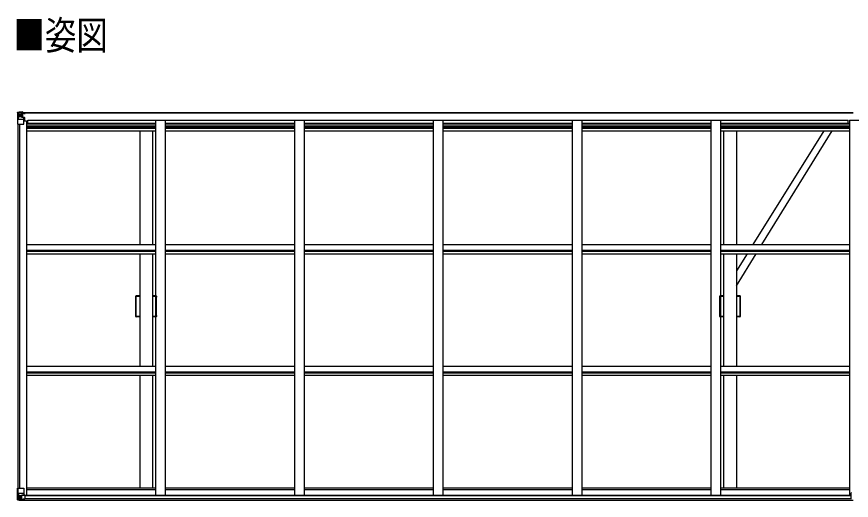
# Model space of a CAD drawing. Units: millimetres, scale not verified. Extents: x -12615 to 12615, y -8910 to 8910.
# Drawn here: x -6668 to -2363, y 1024 to 3519 of the extents above; entities that cross this region are included whole.
import ezdxf
from ezdxf.enums import TextEntityAlignment as Align

# ---------------------------------------------------------------- set-up
doc = ezdxf.new("R2010")
doc.units = ezdxf.units.MM
doc.header["$LTSCALE"] = 40
for name, color, linetype in [('0-2_USER1', 3, 'Continuous'), ('0-3_YKK_11E', 7, 'Continuous'), ('0-5_YKK_13', 4, 'Continuous'), ('0-6_YKK_A1', 4, 'Continuous')]:
    doc.layers.add(name, color=color, linetype=linetype)
doc.styles.add('ＭＳ ゴシック', font='')
doc.styles.get('ＭＳ ゴシック').set_extended_font_data('MS Gothic')

msp = doc.modelspace()

# ---------------------------------------------------------------- linework, layer by layer
at = {"layer": '0-3_YKK_11E'}
for p, q in [((-6051.94, 2080.09), (-6033.94, 2080.09)), ((-6048.74, 2077.89), (-6033.94, 2077.89)), ((-5967.94, 2080.09), (-5949.94, 2080.09)), ((-5967.94, 2077.89), (-5953.14, 2077.89)), ((-3039.94, 2080.09), (-3021.94, 2080.09)), ((-3036.74, 2077.89), (-3021.94, 2077.89)), ((-2955.94, 2080.09), (-2937.94, 2080.09)), ((-2955.94, 2077.89), (-2941.14, 2077.89)), ((-6033.94, 1970.09), (-6051.94, 1970.09)), ((-6033.94, 1972.29), (-6048.74, 1972.29)), ((-5953.14, 1972.29), (-5967.94, 1972.29)), ((-5949.94, 1970.09), (-5967.94, 1970.09)), ((-3021.94, 1970.09), (-3039.94, 1970.09)), ((-3021.94, 1972.29), (-3036.74, 1972.29)), ((-2941.14, 1972.29), (-2955.94, 1972.29)), ((-2937.94, 1970.09), (-2955.94, 1970.09))]:
    msp.add_line(p, q, dxfattribs=at)
for points in [[(-6051.24, 1974.79), (-6051.24, 1984.29), (-6051.34, 1984.52), (-6051.44, 1984.74), (-6051.44, 2000.45), (-6051.34, 2000.67), (-6051.24, 2000.89), (-6051.24, 2001.29), (-6051.34, 2001.52), (-6051.44, 2001.74), (-6051.44, 2024.45), (-6051.34, 2024.67), (-6051.24, 2024.89), (-6051.24, 2025.29), (-6051.34, 2025.52), (-6051.44, 2025.74), (-6051.44, 2048.45), (-6051.34, 2048.67), (-6051.24, 2048.89), (-6051.24, 2049.29), (-6051.34, 2049.52), (-6051.44, 2049.74), (-6051.44, 2065.45), (-6051.34, 2065.67), (-6051.24, 2065.89), (-6051.24, 2075.39)], [(-5950.64, 2075.39), (-5950.64, 2065.89), (-5950.54, 2065.67), (-5950.44, 2065.45), (-5950.44, 2049.74), (-5950.54, 2049.52), (-5950.64, 2049.29), (-5950.64, 2048.89), (-5950.54, 2048.67), (-5950.44, 2048.45), (-5950.44, 2025.74), (-5950.54, 2025.52), (-5950.64, 2025.29), (-5950.64, 2024.89), (-5950.54, 2024.67), (-5950.44, 2024.45), (-5950.44, 2001.74), (-5950.54, 2001.52), (-5950.64, 2001.29), (-5950.64, 2000.89), (-5950.54, 2000.67), (-5950.44, 2000.45), (-5950.44, 1984.74), (-5950.54, 1984.52), (-5950.64, 1984.29), (-5950.64, 1974.79)], [(-3039.24, 1974.79), (-3039.24, 1984.29), (-3039.34, 1984.52), (-3039.44, 1984.74), (-3039.44, 2000.45), (-3039.34, 2000.67), (-3039.24, 2000.89), (-3039.24, 2001.29), (-3039.34, 2001.52), (-3039.44, 2001.74), (-3039.44, 2024.45), (-3039.34, 2024.67), (-3039.24, 2024.89), (-3039.24, 2025.29), (-3039.34, 2025.52), (-3039.44, 2025.74), (-3039.44, 2048.45), (-3039.34, 2048.67), (-3039.24, 2048.89), (-3039.24, 2049.29), (-3039.34, 2049.52), (-3039.44, 2049.74), (-3039.44, 2065.45), (-3039.34, 2065.67), (-3039.24, 2065.89), (-3039.24, 2075.39)], [(-2938.64, 2075.39), (-2938.64, 2065.89), (-2938.54, 2065.67), (-2938.44, 2065.45), (-2938.44, 2049.74), (-2938.54, 2049.52), (-2938.64, 2049.29), (-2938.64, 2048.89), (-2938.54, 2048.67), (-2938.44, 2048.45), (-2938.44, 2025.74), (-2938.54, 2025.52), (-2938.64, 2025.29), (-2938.64, 2024.89), (-2938.54, 2024.67), (-2938.44, 2024.45), (-2938.44, 2001.74), (-2938.54, 2001.52), (-2938.64, 2001.29), (-2938.64, 2000.89), (-2938.54, 2000.67), (-2938.44, 2000.45), (-2938.44, 1984.74), (-2938.54, 1984.52), (-2938.64, 1984.29), (-2938.64, 1974.79)]]:
    msp.add_lwpolyline(points, dxfattribs=at)
for centre, radius, start, end in [((-6051.94, 2078.09), 2, 90, 181.08102), ((-8860.69, 2025.09), 2807.25, 358.91898, 1.08102), ((-6048.74, 2075.39), 2.5, 90, 180), ((-5953.14, 2075.39), 2.5, 0, 90), ((-5949.94, 2078.09), 2, 358.91898, 90), ((-3141.19, 2025.09), 2807.25, 178.91898, 181.08102), ((-3039.94, 2078.09), 2, 90, 181.08102), ((-5848.69, 2025.09), 2807.25, 358.91898, 1.08102), ((-3036.74, 2075.39), 2.5, 90, 180), ((-2941.14, 2075.39), 2.5, 0, 90), ((-2937.94, 2078.09), 2, 358.91898, 90), ((-129.19, 2025.09), 2807.25, 178.91898, 181.08102), ((-6051.94, 1972.09), 2, 178.91898, 270), ((-6048.74, 1974.79), 2.5, 180, 270), ((-5953.14, 1974.79), 2.5, 270, 0), ((-5949.94, 1972.09), 2, 270, 1.08102), ((-3039.94, 1972.09), 2, 178.91898, 270), ((-3036.74, 1974.79), 2.5, 180, 270), ((-2941.14, 1974.79), 2.5, 270, 0), ((-2937.94, 1972.09), 2, 270, 1.08102)]:
    msp.add_arc(centre, radius, start, end, dxfattribs=at)
at = {"layer": '0-5_YKK_13'}
for p, q in [((-6664.94, 3024.84), (-6664.94, 3024.8)), ((-6664, 3025.84), (-6664, 3025.84)), ((-6664, 3025.8), (-6664, 3025.83)), ((-6655.03, 3026.23), (-6662.96, 3025.75)), ((-6662.1, 3024.78), (-6662.1, 3024.71)), ((-6662.1, 2964.13), (-6662.1, 3024.71)), ((-6658.13, 3021.34), (-6660.86, 3025.01)), ((-6657.27, 3017.83), (-6654.94, 3017.89)), ((-6657.27, 3004.36), (-6657.27, 3017.83)), ((-6642.94, 3027.01), (-6654.94, 3026.23)), ((-6654.94, 3017.89), (-6642.94, 3017.89)), ((-6643.94, 3017.89), (-6642.94, 3017.89)), ((-6636.44, 3027.53), (-6642.94, 3027.13)), ((-6642.94, 3001.03), (-6642.94, 3027.13)), ((-6642.94, 3026.24), (-6636.44, 3026.64)), ((-6641.44, 3021.42), (-6642.94, 3021.42)), ((-6641.44, 3017.89), (-6642.94, 3017.89)), ((-6636.44, 3025.72), (-6641.44, 3025.63)), ((-6640.94, 3021.06), (-6641.44, 3021.06)), ((-6637.44, 3016.13), (-6641.44, 3016.13)), ((-6641.33, 3019.76), (-6637.44, 3019.76)), ((-6640.95, 3019.97), (-6640.95, 3020.13)), ((-6640.95, 3020.13), (-6640.94, 3020.13)), ((-6640.94, 3022.09), (-6640.94, 3020.13)), ((-6632.94, 3022.09), (-6640.94, 3022.09)), ((-6632.94, 3022.06), (-6640.94, 3022.06)), ((-6630.94, 3020.22), (-6640.94, 3020.13)), ((-6637.44, 3000.03), (-6637.44, 3019.99)), ((-6636.44, 3026.64), (-6636.44, 3027.53)), ((-6636.44, 3026.13), (-6636.44, 3026.64)), ((-6636.44, 3026.13), (-6636.44, 3025.72)), ((-6636.44, 3025.72), (-6636.44, 3024.9)), ((-6631.44, 3025.33), (-6631.44, 3024.9)), ((-6631.14, 3025.33), (-6631.44, 3025.33)), ((-6631.14, 3025.33), (-6629.45, 3024.9)), ((-6630.94, 3021.83), (-6625.94, 3021.83)), ((-6630.94, 3020.22), (-6630.94, 3021.83)), ((-6625.94, 3022.75), (-6625.94, 3021.83)), ((-6625.94, 3021.83), (-6624.94, 3021.83)), ((-6624.94, 3021.83), (-6624.94, 3022.75)), ((-6624.94, 3021.83), (-6624.94, 3020.26)), ((-6624.94, 3020.15), (-6624.94, 3020.26)), ((-6661.55, 2991.01), (-6657.41, 3003.1)), ((-6661.55, 2991.01), (-6654.94, 2990.8)), ((-6654.94, 3004.33), (-6657.27, 3004.36)), ((-6654.94, 3004.33), (-6642.94, 3004.33)), ((-6654.94, 3004.33), (-6654.94, 3004.33)), ((-6654.94, 2990.8), (-6630.94, 2990.8)), ((-6649.46, 3010.69), (-6649.46, 3009.73)), ((-6641.44, 3004.33), (-6642.94, 3004.33)), ((-6642.11, 3000.77), (-6631.77, 2999.12)), ((-6642.11, 3000.14), (-6642.11, 3000.77)), ((-6631.77, 2998.49), (-6642.11, 3000.14)), ((-6637.44, 3007.93), (-6641.44, 3007.93)), ((-6631.77, 2999.12), (-6631.77, 2998.49)), ((-6631.49, 2999.04), (-6627.44, 2999.01)), ((-6630.94, 2965.13), (-6630.94, 2998.23)), ((-6626.44, 2987.13), (-6630.94, 2987.13)), ((-6626.44, 2999), (-6627.44, 2999.01)), ((-6627.44, 2997.27), (-6626.44, 2997.28)), ((-6626.44, 2982.78), (-6626.44, 2999)), ((-6662.1, 2964.13), (-6631.94, 2964.13)), ((-2504.7, 2930.49), (-2871.63, 2343.69)), ((-2824.4, 2343.69), (-2462.42, 2930.49)), ((-2901.2, 2296.4), (-2955.94, 2208.86)), ((-2955.94, 2130.45), (-2853.57, 2296.4)), ((-6664.94, 1087.72), (-6631.94, 1087.72)), ((-6664.94, 1027.01), (-6664.94, 1087.72)), ((-6662.1, 1087.72), (-6662.1, 1027.14)), ((-6630.94, 1086.72), (-6630.94, 1053.62)), ((-6661.55, 1060.84), (-6654.94, 1061.05)), ((-6661.55, 1060.84), (-6657.41, 1048.75)), ((-6654.94, 1047.52), (-6657.27, 1047.49)), ((-6657.27, 1047.49), (-6657.27, 1034.02)), ((-6657.27, 1034.02), (-6654.94, 1033.96)), ((-6654.94, 1061.05), (-6630.94, 1061.05)), ((-6654.94, 1047.52), (-6654.94, 1047.52)), ((-6642.94, 1047.52), (-6654.94, 1047.52)), ((-6654.94, 1033.96), (-6642.94, 1033.96)), ((-6650.42, 1041.16), (-6650.42, 1042.12)), ((-6642.94, 1051.51), (-6636.44, 1051.51)), ((-6642.94, 1051.51), (-6642.94, 1024.72)), ((-6631.77, 1053.36), (-6642.11, 1051.71)), ((-6642.11, 1051.71), (-6642.11, 1051.51)), ((-6639.42, 1051.51), (-6631.77, 1052.73)), ((-6636.44, 1051.51), (-6627.44, 1051.47)), ((-6631.77, 1052.73), (-6631.77, 1053.36)), ((-6626.44, 1050.56), (-6626.44, 1030.41)), ((-2363.44, 1029.79), (-2363.44, 1062.11)), ((-6664, 1026.05), (-6664, 1026.01)), ((-6655.03, 1025.62), (-6662.95, 1026.1)), ((-6662.09, 1027.07), (-6662.1, 1027.14)), ((-6658.13, 1030.51), (-6660.86, 1026.84)), ((-6642.94, 1024.84), (-6654.94, 1025.62)), ((-6636.44, 1024.32), (-6636.44, 1030.27)), ((-6627.44, 1029.7), (-6636.44, 1029.64)), ((-2363.44, 1029.79), (-2363.44, 1029.75))]:
    msp.add_line(p, q, dxfattribs=at)
for points in [[(-6664.94, 3024.8), (-6664.94, 2964.13), (-6662.1, 2964.13)], [(-6664, 3025.84), (-6654.94, 3026.39), (-6642.94, 3027.13)], [(-6650.42, 3013.57), (-6650.42, 3014.53), (-6649.46, 3014.53), (-6649.46, 3013.57)], [(-6636.44, 3026.13), (-6641.44, 3026.13), (-6641.44, 3000.67)], [(-6625.94, 3020.1), (-6640.94, 3019.97), (-6640.95, 3019.97)], [(-6640.94, 3021.06), (-6632.94, 3021.06), (-6632.94, 3022.75)], [(-6630.94, 3020.22), (-6630.94, 3020.21), (-6624.94, 3020.26)], [(-6651.38, 3011.65), (-6652.34, 3011.65), (-6652.34, 3012.61), (-6651.38, 3012.61)], [(-6649.46, 3009.73), (-6650.42, 3009.73), (-6650.42, 3010.69)], [(-6648.5, 3012.61), (-6647.54, 3012.61), (-6647.54, 3011.65), (-6648.5, 3011.65)], [(-6627.44, 2999.01), (-6627.44, 2997.27), (-6630.94, 2997.25)], [(-6651.38, 1039.24), (-6652.34, 1039.24), (-6652.34, 1040.2), (-6651.38, 1040.2)], [(-6650.42, 1042.12), (-6649.46, 1042.12), (-6649.46, 1041.16)], [(-6649.46, 1038.28), (-6649.46, 1037.32), (-6650.42, 1037.32), (-6650.42, 1038.28)], [(-6648.5, 1040.2), (-6647.54, 1040.2), (-6647.54, 1039.24), (-6648.5, 1039.24)], [(-6664, 1026.01), (-6654.94, 1025.46), (-6636.44, 1024.32)], [(-6626.44, 1030.41), (-6626.45, 1030.3), (-6636.44, 1030.27)]]:
    msp.add_lwpolyline(points, dxfattribs=at)
for centre in [(-6649.94, 3012.13), (-6649.94, 1039.72)]:
    msp.add_circle(centre, 5.3, dxfattribs=at)
for centre, radius, start, end in [((-6663.94, 3024.84), 0.999, 93.4424, 179.95083), ((-6663.94, 3024.84), 1, 93.50017, 180.00079), ((-6663.94, 3024.8), 0.999, 93.4424, 179.95083), ((-6662.79, 3038.45), 12.7, 269.24466, 275.10311), ((-6660.81, 3024.84), 1.28, 131.17831, 182.45895), ((-6651.38, 3013.57), 0.96, 270, 0), ((-6648.5, 3013.57), 0.96, 180, 270), ((-6640.94, 3022.59), 0.5, 179.99802, 269.99691), ((-6640.94, 3022.56), 0.5, 180.00109, 270.00109), ((-6640.94, 3019.63), 0.5, 90.52895, 180.04464), ((-6640.93, 3019.46), 0.513, 91.88028, 181.04707), ((-6625.8, 3027.79), 7.69, 268.96999, 276.43426), ((-6651.38, 3010.69), 0.96, 0, 90), ((-6648.5, 3010.69), 0.96, 90, 180), ((-6642, 3001.7), 0.937, 182.32209, 263.26766), ((-6642, 3001.07), 0.937, 182.32209, 263.26766), ((-6631.88, 2998.19), 0.937, 2.32209, 83.26766), ((-6631.88, 2997.55), 0.937, 2.32209, 83.26766), ((-6631.94, 2965.13), 1, 270, 0), ((-6631.94, 1086.72), 1, 0, 90), ((-6651.38, 1041.16), 0.96, 270, 0), ((-6651.38, 1038.28), 0.96, 0, 90), ((-6648.5, 1041.16), 0.96, 180, 270), ((-6648.5, 1038.28), 0.96, 90, 180), ((-6642, 1050.78), 0.937, 96.73234, 129.06602), ((-6631.88, 1054.3), 0.937, 276.73234, 357.67791), ((-6631.88, 1053.66), 0.937, 276.73234, 357.67791), ((-2362.44, 1062.11), 1, 90, 180), ((-6663.94, 1027.05), 0.999, 180.04917, 266.5576), ((-6663.94, 1027.01), 0.999, 180.04917, 266.5576), ((-6663.94, 1027.01), 1, 179.99921, 266.49983), ((-6662.79, 1013.4), 12.7, 84.89689, 90.75534), ((-6660.81, 1027.01), 1.28, 177.54105, 228.82169)]:
    msp.add_arc(centre, radius, start, end, dxfattribs=at)
for centre, major_axis, ratio, start_param, end_param in [((-6463, 3038.15), (201, 12.36), 0.060933, 3.1373463, 3.1378449), ((-6662, 3025.92), (2, 0.12), 0.060933, 3.1378449, 4.2119296), ((-6661.81, 3022.82), (-0.02, 3), 0.466854, 5.5234897, 6.1575023), ((-6660.14, 3017.75), (0.03, 5), 0.573921, 4.7320603, 5.5159136), ((-6736.69, 3017.89), (81.75, 0), 0.061163, 0, 0.0007725), ((-6660.83, 2993.36), (0.85, 2.32), 0.403757, 2.3087461, 3.2744049), ((-6658.68, 3004.38), (0, 3), 0.468246, 4.2703918, 4.7058971), ((-6660.83, 1058.49), (0.85, -2.32), 0.403757, 3.0087805, 3.9744392), ((-6660.14, 1034.1), (0.03, -5), 0.573921, 0.7672717, 1.551125), ((-6658.68, 1047.47), (0, -3), 0.468246, 1.5772882, 2.0127935), ((-6736.69, 1033.96), (81.75, 0), 0.061163, 6.2824128, 6.2831853), ((-6627.44, 1050.57), (1, -0.021), 0.906239, 0.0187047, 1.589501), ((-6662, 1025.93), (2, -0.12), 0.060933, 2.0712557, 3.1453404), ((-6463, 1013.7), (201, -12.36), 0.060933, 3.1453404, 3.145839), ((-6661.81, 1029.03), (-0.02, -3), 0.466854, 0.125683, 0.7596956), ((-6627.44, 1030.4), (1, 0.012), 0.707053, 4.7036637, 6.124411)]:
    msp.add_ellipse(centre, major_axis=major_axis, ratio=ratio, start_param=start_param, end_param=end_param, dxfattribs=at)
at = {"layer": '0-6_YKK_A1'}
for p, q in [((-6641.44, 3024.9), (-2353.44, 3024.9)), ((-6641.44, 3022.75), (-2353.44, 3022.75)), ((-6630.94, 2982.78), (-6617.94, 2982.78)), ((-6617.94, 2982.78), (-6617.94, 1051.7)), ((-6610.44, 2969.1), (-6610.44, 2984.61)), ((-6610.44, 2984.61), (-2379.44, 2984.61)), ((-5951.94, 2984.6), (-5951.94, 1051.7)), ((-5901.94, 2984.6), (-5901.94, 1051.7)), ((-5235.94, 2984.6), (-5235.94, 1051.7)), ((-5185.94, 2984.6), (-5185.94, 1051.7)), ((-4519.94, 2984.6), (-4519.94, 1051.7)), ((-4469.94, 2984.6), (-4469.94, 1051.7)), ((-3803.94, 2984.6), (-3803.94, 1051.7)), ((-3753.94, 2984.6), (-3753.94, 1051.7)), ((-3087.94, 2984.6), (-3087.94, 1051.7)), ((-3037.94, 2984.6), (-3037.94, 1051.7)), ((-2379.44, 2969.1), (-2379.44, 2984.61)), ((-2371.94, 2984.6), (-2371.94, 1051.7)), ((-2371.94, 2984.6), (-2321.94, 2984.6)), ((-6662.94, 2964.13), (-6662.94, 1087.72)), ((-6653.24, 2964.13), (-6653.24, 1087.72)), ((-6617.94, 2969.1), (-5951.94, 2969.1)), ((-6617.94, 2960.7), (-5951.94, 2960.7)), ((-6617.94, 2952.5), (-5951.94, 2952.5)), ((-6617.94, 2948.58), (-5951.94, 2948.58)), ((-6617.94, 2943.5), (-5951.94, 2943.5)), ((-6617.94, 2930.49), (-5951.94, 2930.49)), ((-6033.94, 2930.49), (-6033.94, 2343.69)), ((-5967.94, 2930.49), (-5967.94, 2343.69)), ((-5901.94, 2969.1), (-5235.94, 2969.1)), ((-5901.94, 2960.7), (-5235.94, 2960.7)), ((-5901.94, 2952.5), (-5235.94, 2952.5)), ((-5901.94, 2948.58), (-5235.94, 2948.58)), ((-5901.94, 2943.5), (-5235.94, 2943.5)), ((-5901.94, 2930.49), (-5235.94, 2930.49)), ((-5185.94, 2969.1), (-4519.94, 2969.1)), ((-5185.94, 2960.7), (-4519.94, 2960.7)), ((-5185.94, 2952.5), (-4519.94, 2952.5)), ((-5185.94, 2948.58), (-4519.94, 2948.58)), ((-5185.94, 2943.5), (-4519.94, 2943.5)), ((-5185.94, 2930.49), (-4519.94, 2930.49)), ((-4469.94, 2969.1), (-3803.94, 2969.1)), ((-4469.94, 2960.7), (-3803.94, 2960.7)), ((-4469.94, 2952.5), (-3803.94, 2952.5)), ((-4469.94, 2948.58), (-3803.94, 2948.58)), ((-4469.94, 2943.5), (-3803.94, 2943.5)), ((-4469.94, 2930.49), (-3803.94, 2930.49)), ((-3753.94, 2969.1), (-3087.94, 2969.1)), ((-3753.94, 2960.7), (-3087.94, 2960.7)), ((-3753.94, 2952.5), (-3087.94, 2952.5)), ((-3753.94, 2948.58), (-3087.94, 2948.58)), ((-3753.94, 2943.5), (-3087.94, 2943.5)), ((-3753.94, 2930.49), (-3087.94, 2930.49)), ((-3037.94, 2969.1), (-2371.94, 2969.1)), ((-3037.94, 2960.7), (-2371.94, 2960.7)), ((-3037.94, 2952.5), (-2371.94, 2952.5)), ((-3037.94, 2948.58), (-2371.94, 2948.58)), ((-3037.94, 2943.5), (-2371.94, 2943.5)), ((-3037.94, 2930.49), (-2371.94, 2930.49)), ((-3021.94, 2930.49), (-3021.94, 2343.69)), ((-2955.94, 2930.49), (-2955.94, 2343.69)), ((-6617.91, 2343.69), (-5951.94, 2343.69)), ((-5901.91, 2343.69), (-5235.94, 2343.69)), ((-5185.91, 2343.69), (-4519.94, 2343.69)), ((-4469.91, 2343.69), (-3803.94, 2343.69)), ((-3753.94, 2343.69), (-3087.94, 2343.69)), ((-3037.94, 2343.69), (-2371.94, 2343.69)), ((-6617.91, 2313.96), (-5951.94, 2313.96)), ((-6617.91, 2309.41), (-5951.94, 2309.41)), ((-6617.91, 2296.4), (-5951.94, 2296.4)), ((-6033.94, 2296.4), (-6033.94, 1716.56)), ((-5967.94, 2296.4), (-5967.94, 1716.56)), ((-5901.91, 2313.96), (-5235.94, 2313.96)), ((-5901.91, 2309.41), (-5235.94, 2309.41)), ((-5901.91, 2296.4), (-5235.94, 2296.4)), ((-5185.91, 2313.96), (-4519.94, 2313.96)), ((-5185.91, 2309.41), (-4519.94, 2309.41)), ((-5185.91, 2296.4), (-4519.94, 2296.4)), ((-4469.91, 2313.96), (-3803.94, 2313.96)), ((-4469.91, 2309.41), (-3803.94, 2309.41)), ((-4469.91, 2296.4), (-3803.94, 2296.4)), ((-3753.94, 2313.96), (-3087.94, 2313.96)), ((-3753.94, 2309.41), (-3087.94, 2309.41)), ((-3753.94, 2296.4), (-3087.94, 2296.4)), ((-3037.94, 2313.96), (-2371.94, 2313.96)), ((-3037.94, 2309.41), (-2371.94, 2309.41)), ((-3037.94, 2296.4), (-2371.94, 2296.4)), ((-3021.94, 2295.4), (-3021.94, 1716.56)), ((-2955.94, 2296.4), (-2955.94, 1716.56)), ((-6617.91, 1716.56), (-5951.94, 1716.56)), ((-6617.91, 1686.82), (-5951.94, 1686.82)), ((-6617.91, 1682.27), (-5951.94, 1682.27)), ((-5901.91, 1716.56), (-5235.94, 1716.56)), ((-5901.91, 1686.82), (-5235.94, 1686.82)), ((-5901.91, 1682.27), (-5235.94, 1682.27)), ((-5185.91, 1716.56), (-4519.94, 1716.56)), ((-5185.91, 1686.82), (-4519.94, 1686.82)), ((-5185.91, 1682.27), (-4519.94, 1682.27)), ((-4469.91, 1716.56), (-3803.94, 1716.56)), ((-4469.91, 1686.82), (-3803.94, 1686.82)), ((-4469.91, 1682.27), (-3803.94, 1682.27)), ((-3753.94, 1716.56), (-3087.94, 1716.56)), ((-3753.94, 1686.82), (-3087.94, 1686.82)), ((-3753.94, 1682.27), (-3087.94, 1682.27)), ((-3037.94, 1716.56), (-2371.94, 1716.56)), ((-3037.94, 1686.82), (-2371.94, 1686.82)), ((-3037.94, 1682.27), (-2371.94, 1682.27)), ((-6617.91, 1669.26), (-5951.94, 1669.26)), ((-6033.94, 1669.26), (-6033.94, 1087.87)), ((-5967.94, 1669.26), (-5967.94, 1087.87)), ((-5901.91, 1669.26), (-5235.94, 1669.26)), ((-5185.91, 1669.26), (-4519.94, 1669.26)), ((-4469.91, 1669.26), (-3803.94, 1669.26)), ((-3753.94, 1669.26), (-3087.94, 1669.26)), ((-3037.94, 1669.26), (-2371.94, 1669.26)), ((-3021.94, 1669.26), (-3021.94, 1087.87)), ((-2955.94, 1669.26), (-2955.94, 1087.87)), ((-6617.94, 1087.87), (-5951.94, 1087.87)), ((-6617.94, 1079.52), (-5951.94, 1079.52)), ((-5901.94, 1087.87), (-5235.94, 1087.87)), ((-5901.94, 1079.52), (-5235.94, 1079.52)), ((-5185.94, 1087.87), (-4519.94, 1087.87)), ((-5185.94, 1079.52), (-4519.94, 1079.52)), ((-4469.94, 1087.87), (-3803.94, 1087.87)), ((-4469.94, 1079.52), (-3803.94, 1079.52)), ((-3753.94, 1087.87), (-3087.94, 1087.87)), ((-3753.94, 1079.52), (-3087.94, 1079.52)), ((-3037.94, 1087.87), (-2371.94, 1087.87)), ((-3037.94, 1079.52), (-2371.94, 1079.52)), ((-6638.21, 1051.7), (-2363.44, 1051.7)), ((-6626.44, 1049.44), (-2363.44, 1049.44)), ((-6626.44, 1033.82), (-2363.44, 1033.82)), ((-6636.44, 1025.92), (-2353.44, 1025.92))]:
    msp.add_line(p, q, dxfattribs=at)

# ---------------------------------------------------------------- texts
at = {"layer": '0-2_USER1', "style": 'ＭＳ ゴシック', "width": 0.8}
msp.add_text('■姿図', height=148.5, dxfattribs=at).set_placement((-6684.54, 3304.51), align=Align.BOTTOM_LEFT)

doc.saveas('drawing.dxf')
